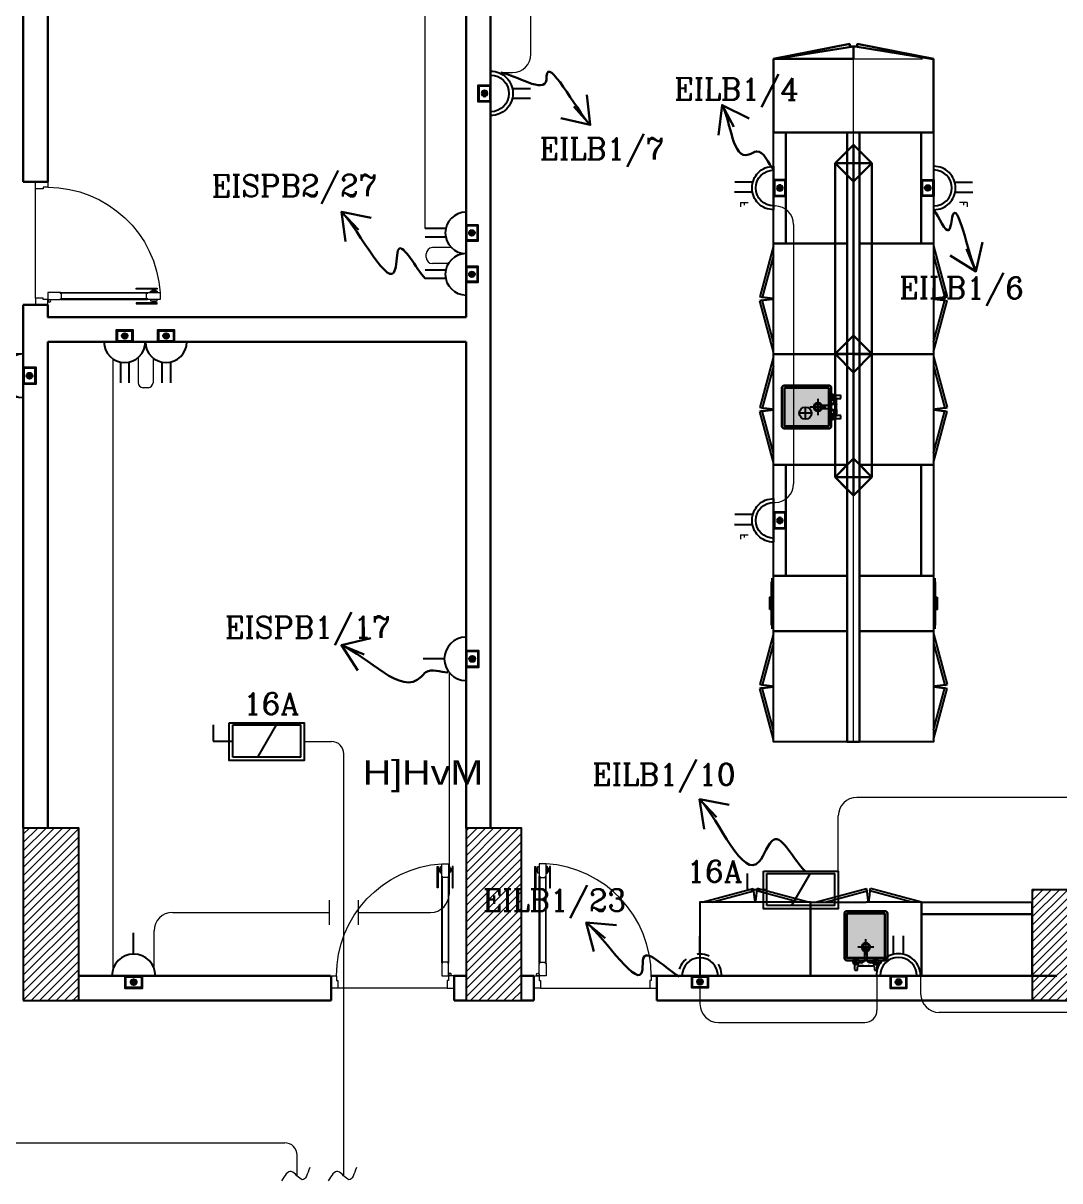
# Model space of a CAD drawing. Extents: x 1315 to 1416, y 473 to 837.
# Drawn here: x 1351.44 to 1359.86, y 526.55 to 535.95 of the extents above; entities that cross this region are included whole.
import ezdxf

# ---------------------------------------------------------------- set-up
doc = ezdxf.new("R2010")
doc.units = 0
doc.header["$MEASUREMENT"] = 0
for name, pattern in [('ACAD_ISO02W100', [15, 12, -3]), ('DASHED', [19.05, 12.7, -6.35]), ('DASHED2', [0.375, 0.25, -0.125])]:
    doc.linetypes.add(name, pattern=pattern)
doc.layers.get('0').update_dxf_attribs({"color": 252, "linetype": 'CONTINUOUS', "lineweight": 30})
for name, color, linetype in [('-FUR', 252, 'CONTINUOUS'), ('E-SOCKETS', 6, 'CONTINUOUS'), ('LAYER8', 252, 'CONTINUOUS'), ('SAN', 252, 'CONTINUOUS'), ('WIRING', 4, 'CONTINUOUS')]:
    doc.layers.add(name, color=color, linetype=linetype)
for name, color, linetype, lineweight in [('Column', 252, 'CONTINUOUS', 25), ('DOOR', 252, 'CONTINUOUS', 9), ('elev', 252, 'CONTINUOUS', 9), ('hatch', 252, 'CONTINUOUS', 9), ('R-SWTS-DET1', 252, 'CONTINUOUS', 5), ('Socket', 3, 'CONTINUOUS', 15), ('text', 252, 'CONTINUOUS', 15), ('Wall', 252, 'CONTINUOUS', 30), ('WIRRING', 3, 'CONTINUOUS', 5)]:
    doc.layers.add(name, color=color, linetype=linetype, lineweight=lineweight)
doc.styles.add('ARIAL', font='arial.ttf')
doc.styles.add('E80', font='romanc.shx')
doc.styles.add('SOSA2', font='SOSA.shx', dxfattribs={"width": 0.8})
doc.dimstyles.new('DIM-100-IN', dxfattribs={"dimtxt": 0.22, "dimasz": 0.1, "dimexe": 0.15, "dimexo": 0.15, "dimgap": 0, "dimtad": 0, "dimrnd": 0.05, "dimzin": 1, "dimdsep": 46, "dimtxsty": 'ARIAL', "dimblk": 'DOT', "dimcen": 0.2, "dimclrd": 256, "dimclre": 256, "dimclrt": 23, "dimadec": 0, "dimazin": 0, "dimtfac": 1, "dimtmove": 2, "dimatfit": 2, "dimldrblk": 'OPEN90', "dimfxl": 0.15, "dimfxlon": 1, "dimtolj": 1, "dimtzin": 0, "dimlwe": -1, "dimarcsym": 0})
pattern_1 = [(45, (1560.84348, 200.49049), (-0.0336759605, 0.0336759605), [])]

# ---------------------------------------------------------------- blocks, each defined once
blk = doc.blocks.new('d8')
at = {"layer": 'DOOR'}
for p, q in [((32.1195, -112.7481), (32.1195, -112.0482)), ((32.1245, -112.0482), (32.1245, -112.7481)), ((32.1711, -112.0482), (32.1711, -112.7481)), ((32.1761, -112.7481), (32.1761, -112.0482)), ((32.1311, -112.9536), (33.02, -112.9536))]:
    blk.add_line(p, q, dxfattribs=at)
for points in [[(32.0916, -112.1372), (32.0836, -112.1372), (32.0836, -111.9649), (32.0916, -111.9649)], [(32.1033, -111.9827), (32.0969, -111.9827), (32.0969, -112.0029), (32.1033, -112.0029)], [(32.1245, -112.0426), (32.1245, -112.0537), (32.1711, -112.0537), (32.1711, -112.0426), (32.1756, -112.0426), (32.1756, -111.9426), (32.1756, -111.9426), (32.12, -111.9426), (32.12, -112.0426)], [(32.1922, -111.9827), (32.1987, -111.9827), (32.1987, -112.0029), (32.1922, -112.0029)], [(32.2039, -112.1372), (32.212, -112.1372), (32.212, -111.9649), (32.2039, -111.9649)], [(32.1245, -112.7536), (32.1245, -112.7425), (32.1711, -112.7425), (32.1711, -112.7536), (32.1756, -112.7536), (32.1756, -112.8536), (32.1756, -112.8536), (32.12, -112.8536), (32.12, -112.7536)], [(32.0756, -112.9536), (32.0756, -112.8536), (32.12, -112.8536), (32.12, -112.8915), (32.1311, -112.8915), (32.1311, -112.9536)], [(33.0756, -112.9536), (33.0756, -112.8536), (33.031, -112.8536), (33.031, -112.8915), (33.0199, -112.8915), (33.02, -112.9536)]]:
    blk.add_lwpolyline(points, close=True, dxfattribs=at)
for points in [[(32.0916, -111.983, -1), (32.0969, -111.983), (32.0969, -111.983), (32.0969, -112.0026), (32.0969, -112.0026, -1), (32.0916, -112.0026), (32.0916, -112.0026)], [(32.2039, -111.983, 1), (32.1987, -111.983), (32.1987, -111.983), (32.1987, -112.0026), (32.1987, -112.0026, 1), (32.2039, -112.0026), (32.2039, -112.0026)], [(32.1245, -112.0532), (32.1245, -112.0532, -1), (32.1245, -112.0432)], [(32.1711, -112.0532), (32.1711, -112.0532, 1), (32.1711, -112.0432)], [(32.1245, -112.7431), (32.1245, -112.7431, 1), (32.1245, -112.7531)], [(32.1711, -112.7431), (32.1711, -112.7431, -1), (32.1711, -112.7531)]]:
    blk.add_lwpolyline(points, format="xyb", close=True, dxfattribs=at)
for points in [[(32.1089, -112.01), (32.1033, -112.01), (32.1033, -111.9755), (32.1089, -111.9755)], [(32.12, -112.0204), (32.1089, -112.0204), (32.1089, -111.9649), (32.12, -111.9649)], [(32.1756, -112.0204), (32.1867, -112.0204), (32.1867, -111.9649), (32.1756, -111.9649)], [(32.1867, -112.01), (32.1922, -112.01), (32.1922, -111.9755), (32.1867, -111.9755)]]:
    blk.add_lwpolyline(points, dxfattribs=at)
blk.add_circle((32.1089, -112.8425), 0.0111, dxfattribs=at)
blk.add_arc((32.1182, -112.8536), 0.9128, 360, 86.39768, dxfattribs=at)
blk = doc.blocks.new('d3')
at = {"layer": 'DOOR'}
for p, q in [((45.6622, -61.5054), (45.6622, -60.8055)), ((45.6672, -60.8055), (45.6672, -61.5054)), ((45.7138, -60.8055), (45.7138, -61.5054)), ((45.7188, -61.5054), (45.7188, -60.8055)), ((45.6738, -61.711), (46.5627, -61.711))]:
    blk.add_line(p, q, dxfattribs=at)
for points in [[(45.6343, -60.8945), (45.6263, -60.8945), (45.6263, -60.7222), (45.6343, -60.7222)], [(45.6461, -60.74), (45.6396, -60.74), (45.6396, -60.7602), (45.6461, -60.7602)], [(45.6672, -60.8), (45.6672, -60.8111), (45.7138, -60.8111), (45.7138, -60.8), (45.7183, -60.8), (45.7183, -60.7), (45.7183, -60.7), (45.6627, -60.7), (45.6627, -60.8)], [(45.7349, -60.74), (45.7414, -60.74), (45.7414, -60.7602), (45.7349, -60.7602)], [(45.7466, -60.8945), (45.7547, -60.8945), (45.7547, -60.7222), (45.7466, -60.7222)], [(45.6672, -61.511), (45.6672, -61.4999), (45.7138, -61.4999), (45.7138, -61.511), (45.7183, -61.511), (45.7183, -61.611), (45.7183, -61.611), (45.6627, -61.611), (45.6627, -61.511)], [(45.6183, -61.711), (45.6183, -61.611), (45.6627, -61.611), (45.6627, -61.6489), (45.6738, -61.6489), (45.6738, -61.711)], [(46.6183, -61.711), (46.6183, -61.611), (46.5737, -61.611), (46.5737, -61.6489), (46.5626, -61.6489), (46.5627, -61.711)]]:
    blk.add_lwpolyline(points, close=True, dxfattribs=at)
for points in [[(45.6343, -60.7403, -1), (45.6396, -60.7403), (45.6396, -60.7403), (45.6396, -60.7599), (45.6396, -60.7599, -1), (45.6343, -60.7599), (45.6343, -60.7599)], [(45.7466, -60.7403, 1), (45.7414, -60.7403), (45.7414, -60.7403), (45.7414, -60.7599), (45.7414, -60.7599, 1), (45.7466, -60.7599), (45.7466, -60.7599)], [(45.6672, -60.8105), (45.6672, -60.8105, -1), (45.6672, -60.8006)], [(45.7138, -60.8105), (45.7138, -60.8105, 1), (45.7138, -60.8006)], [(45.6672, -61.5005), (45.6672, -61.5005, 1), (45.6672, -61.5104)], [(45.7138, -61.5005), (45.7138, -61.5005, -1), (45.7138, -61.5104)]]:
    blk.add_lwpolyline(points, format="xyb", close=True, dxfattribs=at)
for points in [[(45.6516, -60.7674), (45.6461, -60.7674), (45.6461, -60.7329), (45.6516, -60.7329)], [(45.6627, -60.7778), (45.6516, -60.7778), (45.6516, -60.7222), (45.6627, -60.7222)], [(45.7183, -60.7778), (45.7294, -60.7778), (45.7294, -60.7222), (45.7183, -60.7222)], [(45.7294, -60.7674), (45.7349, -60.7674), (45.7349, -60.7329), (45.7294, -60.7329)]]:
    blk.add_lwpolyline(points, dxfattribs=at)
blk.add_circle((45.6516, -61.5999), 0.0111, dxfattribs=at)
blk.add_arc((45.6609, -61.611), 0.9128, 360, 86.39768, dxfattribs=at)
blk = doc.blocks.new('YY5Y5')
at = {"layer": 'SAN', "color": 1}
for p, q in [((434.16, 537.56), (433.7, 538.02)), ((433.83, 542.04), (433.83, 538.56)), ((435.73, 542.41), (434.2, 542.41)), ((435.58, 537.56), (436.04, 538.02)), ((435.73, 540.55), (435.73, 542.41)), ((436.72, 537.65), (438.25, 537.65)), ((446.18, 539.55), (436.73, 539.55)), ((443.04, 539.55), (446.16, 539.55)), ((444.65, 537.65), (446.18, 537.65)), ((447.32, 537.56), (446.86, 538.02)), ((447.16, 542.41), (447.16, 540.55)), ((448.69, 542.41), (447.16, 542.41)), ((448.74, 537.56), (449.2, 538.02)), ((449.07, 538.56), (449.07, 542.04)), ((434.16, 536.15), (433.7, 535.69)), ((435.58, 536.15), (436.04, 535.69)), ((440.5, 535.4), (440.5, 528.74)), ((442.4, 528.74), (442.4, 535.4)), ((447.32, 536.15), (446.86, 535.69)), ((448.74, 536.15), (449.2, 535.69)), ((440.87, 528.36), (442.03, 528.36))]:
    blk.add_line(p, q, dxfattribs=at)
at = {"layer": 'SAN', "color": 1, "linetype": 'Continuous'}
blk.add_line((439.23, 539.55), (439.86, 539.55), dxfattribs=at)
at = {"layer": 'SAN', "color": 2, "linetype": 'DASHED'}
for points in [[(441.45, 532.42), (441.45, 521.63)], [(436.06, 527.03), (446.84, 527.03)]]:
    blk.add_lwpolyline(points, dxfattribs=at)
at = {"layer": 'SAN', "color": 1}
for centre, radius in [((434.87, 536.85), 2), ((434.87, 536.85), 1), ((434.87, 536.85), 0.8), ((448.03, 536.85), 2), ((448.03, 536.85), 1), ((448.03, 536.85), 0.8)]:
    blk.add_circle(centre, radius, dxfattribs=at)
for centre, radius, start, end in [((434.2, 542.04), 0.375, 90, 180), ((436.73, 540.55), 1, 180, 270), ((438.25, 535.4), 2.25, 0, 90), ((444.65, 535.4), 2.25, 90, 180), ((446.16, 540.55), 1, 270, 0), ((448.69, 542.04), 0.375, 0, 90), ((441.45, 527.03), 2.86, 109.43194, 70.56806), ((441.45, 527.03), 2.08, 117.27647, 62.72353), ((440.87, 528.74), 0.375, 180, 270), ((442.03, 528.74), 0.375, 270, 360)]:
    blk.add_arc(centre, radius, start, end, dxfattribs=at)
blk = doc.blocks.new('fd')
at = {"layer": '-FUR'}
h = blk.add_hatch(color=254, dxfattribs=at)
h.paths.add_polyline_path([(1322.6636, 576.6994), (1322.3536, 576.6994), (1322.3536, 577.0594), (1322.6636, 577.0594)], flags=16)
edge = h.paths.add_edge_path()
edge.add_line((1322.6636, 576.6794), (1322.3536, 576.6794))
edge.add_arc((1322.3536, 576.6994), 0.02, 180, 270, ccw=False)
edge.add_line((1322.3336, 576.6994), (1322.3336, 577.0594))
edge.add_arc((1322.3536, 577.0594), 0.02, 90, 180, ccw=False)
edge.add_line((1322.3536, 577.0794), (1322.6636, 577.0794))
edge.add_arc((1322.6636, 577.0594), 0.02, 0, 90, ccw=False)
edge.add_line((1322.6836, 577.0594), (1322.6836, 576.6994))
edge.add_arc((1322.6636, 576.6994), 0.02, -90, 0, ccw=False)
blk.add_hatch(color=253, dxfattribs=at).paths.add_polyline_path([(1322.6636, 577.0594), (1322.6636, 576.6994), (1322.3536, 576.6994), (1322.3536, 577.0594)])
h = blk.add_hatch(color=251, dxfattribs=at)
h.paths.add_polyline_path([(1322.6337, 577.0294), (1322.6636, 577.0594), (1322.6636, 576.6994), (1322.6336, 576.7294)])
h.paths.add_polyline_path([(1322.6336, 576.7294), (1322.6636, 576.6994), (1322.3536, 576.6994), (1322.3836, 576.7294)])
h = blk.add_hatch(color=252, dxfattribs=at)
h.paths.add_polyline_path([(1322.3836, 577.0294), (1322.3536, 577.0594), (1322.6636, 577.0594), (1322.6337, 577.0294)])
h.paths.add_polyline_path([(1322.3836, 576.7294), (1322.3536, 576.6994), (1322.3536, 577.0594), (1322.3836, 577.0294)])
for p, q in [((1322.4784, 577.2056), (1322.0597, 577.2056)), ((1322.4784, 577.2056), (1322.9597, 577.2056)), ((1322.0597, 576.6056), (1322.5097, 576.6056)), ((1322.9597, 576.6056), (1322.5097, 576.6056))]:
    blk.add_line(p, q, dxfattribs=at)
at = {"layer": '-FUR', "linetype": 'ACAD_ISO02W100'}
for p, q in [((1322.0597, 577.2056), (1322.5097, 577.2056)), ((1322.9597, 577.2056), (1322.5097, 577.2056)), ((1322.0997, 576.6056), (1322.5133, 576.4948)), ((1322.177, 576.6056), (1322.5185, 576.5141)), ((1322.8824, 576.6056), (1322.541, 576.5141)), ((1322.9597, 576.6056), (1322.5462, 576.4948)), ((1322.5185, 576.5141), (1322.5133, 576.4948)), ((1322.541, 576.5141), (1322.5462, 576.4948))]:
    blk.add_line(p, q, dxfattribs=at)
for centre, start, end in [((1324.045, 576.3727), 171.26112, 174.70691), ((1321.0144, 576.3727), 5.29309, 8.73888)]:
    blk.add_arc(centre, 1.5331, start, end, dxfattribs=at)
for p, q in [((1322.0597, 577.2056), (1322.0597, 576.6056)), ((1322.9597, 577.2056), (1322.9597, 576.6056))]:
    blk.add_line(p, q)
blk.add_lwpolyline([(1322.6636, 576.6794), (1322.3536, 576.6794, -0.414214), (1322.3336, 576.6994), (1322.3336, 577.0594, -0.414214), (1322.3536, 577.0794), (1322.6636, 577.0794, -0.414214), (1322.6836, 577.0594), (1322.6836, 576.6994, -0.414214)], format="xyb", close=True)
blk.add_lwpolyline([(1322.6636, 576.6794), (1322.3536, 576.6794, -0.414214), (1322.3336, 576.6994), (1322.3336, 577.0594, -0.414214), (1322.3536, 577.0794), (1322.6636, 577.0794, -0.414214), (1322.6836, 577.0594), (1322.6836, 576.6994, -0.414214)], format="xyb", close=True)
blk.add_lwpolyline([(1322.6636, 576.6994), (1322.3536, 576.6994), (1322.3536, 577.0594), (1322.6636, 577.0594)], close=True)
at = {"extrusion": (0, 0, -1), "xscale": 0.0121000000000322, "yscale": 0.0121000000000322, "zscale": -0.0121}
blk.add_blockref('YY5Y5', (-1327.8502, 570.5947), dxfattribs=at)
blk = doc.blocks.new('juy')
blk.add_line((1322.9597, 577.2056), (1322.9597, 576.6056))
blk.add_blockref('fd', (0, 0))
blk = doc.blocks.new('5')
at = {"layer": '-FUR', "linetype": 'ACAD_ISO02W100'}
for p, q in [((41999.7885, -66320.4478), (42000.6885, -66320.4478)), ((41999.8085, -66321.0478), (42000.2221, -66321.1587)), ((41999.8858, -66321.0478), (42000.2273, -66321.1393)), ((42000.5913, -66321.0478), (42000.2498, -66321.1393)), ((42000.6685, -66321.0478), (42000.255, -66321.1587)), ((42000.2273, -66321.1393), (42000.2221, -66321.1587)), ((42000.2498, -66321.1393), (42000.255, -66321.1587))]:
    blk.add_line(p, q, dxfattribs=at)
at = {"layer": '-FUR'}
blk.add_lwpolyline([(41999.7885, -66320.4478), (42000.6885, -66320.4478), (42000.6885, -66321.0478), (41999.7885, -66321.0478)], close=True, dxfattribs=at)
at = {"layer": '-FUR', "linetype": 'ACAD_ISO02W100'}
for centre, start, end in [((42001.7538, -66321.2808), 171.26112, 174.70691), ((41998.7233, -66321.2808), 5.29309, 8.73888)]:
    blk.add_arc(centre, 1.5331, start, end, dxfattribs=at)
blk = doc.blocks.new('ba7es')
at = {"layer": '-FUR', "linetype": 'ACAD_ISO02W100'}
blk.add_line((1323.8895, 576.6578), (1322.9895, 576.6578), dxfattribs=at)
for p, q in [((1323.8895, 577.2578), (1322.9895, 577.2578)), ((1322.9895, 577.2578), (1322.9895, 576.6578)), ((1323.8895, 576.6578), (1323.8895, 577.2578)), ((1322.9895, 576.6578), (1322.9895, 576.7578)), ((1322.9895, 576.7578), (1323.8895, 576.7578))]:
    blk.add_line(p, q)
blk = doc.blocks.new('3')
at = {"layer": '-FUR', "linetype": 'ACAD_ISO02W100'}
blk.add_line((41990.0194, -66320.4802), (41990.4694, -66320.4802), dxfattribs=at)
at = {"layer": '-FUR'}
for p, q in [((41990.0394, -66321.0902), (41990.4494, -66321.0902)), ((41990.0694, -66321.0952), (41990.4194, -66321.0952))]:
    blk.add_line(p, q, dxfattribs=at)
blk.add_lwpolyline([(41990.0194, -66321.0802), (41990.4694, -66321.0802), (41990.4694, -66320.4802), (41990.0194, -66320.4802)], close=True, dxfattribs=at)
at = {"layer": '-FUR', "color": 1}
blk.add_lwpolyline([(41990.1944, -66321.1102), (41990.2944, -66321.1102), (41990.2944, -66321.1002), (41990.1944, -66321.1002)], close=True, dxfattribs=at)
blk = doc.blocks.new('vfd')
at = {"layer": '-FUR'}
h = blk.add_hatch(color=254, dxfattribs=at)
h.paths.add_polyline_path([(1316.635, 565.8296), (1316.635, 566.1396), (1316.275, 566.1396), (1316.275, 565.8296)], flags=16)
edge = h.paths.add_edge_path()
edge.add_line((1316.655, 565.8296), (1316.655, 566.1396))
edge.add_ellipse((1316.635, 566.1396), major_axis=(-0.0141, -0.0141), ratio=1, start_angle=135, end_angle=225)
edge.add_line((1316.635, 566.1596), (1316.275, 566.1596))
edge.add_ellipse((1316.275, 566.1396), major_axis=(-0.0141, -0.0141), ratio=1, start_angle=225, end_angle=315)
edge.add_line((1316.255, 566.1396), (1316.255, 565.8296))
edge.add_ellipse((1316.275, 565.8296), major_axis=(0.0141, -0.0141), ratio=1, start_angle=225, end_angle=315)
edge.add_line((1316.275, 565.8096), (1316.635, 565.8096))
edge.add_ellipse((1316.635, 565.8296), major_axis=(0.0141, -0.0141), ratio=1, start_angle=-45, end_angle=45)
blk.add_hatch(color=253, dxfattribs=at).paths.add_polyline_path([(1316.275, 565.8296), (1316.635, 565.8296), (1316.635, 566.1396), (1316.275, 566.1396)])
h = blk.add_hatch(color=251, dxfattribs=at)
h.paths.add_polyline_path([(1316.305, 565.8596), (1316.275, 565.8296), (1316.635, 565.8296), (1316.605, 565.8596)])
h.paths.add_polyline_path([(1316.605, 565.8596), (1316.635, 565.8296), (1316.635, 566.1396), (1316.605, 566.1096)])
h = blk.add_hatch(color=252, dxfattribs=at)
h.paths.add_polyline_path([(1316.305, 566.1096), (1316.275, 566.1396), (1316.275, 565.8296), (1316.305, 565.8596)])
h.paths.add_polyline_path([(1316.605, 566.1096), (1316.635, 566.1396), (1316.275, 566.1396), (1316.305, 566.1096)])
blk.add_lwpolyline([(1316.655, 565.8296), (1316.655, 566.1396, 0.414214), (1316.635, 566.1596), (1316.275, 566.1596, 0.414214), (1316.255, 566.1396), (1316.255, 565.8296, 0.414214), (1316.275, 565.8096), (1316.635, 565.8096, 0.414214)], format="xyb", close=True)
blk.add_lwpolyline([(1316.655, 565.8296), (1316.655, 566.1396, 0.414214), (1316.635, 566.1596), (1316.275, 566.1596, 0.414214), (1316.255, 566.1396), (1316.255, 565.8296, 0.414214), (1316.275, 565.8096), (1316.635, 565.8096, 0.414214)], format="xyb", close=True)
blk.add_lwpolyline([(1316.635, 565.8296), (1316.635, 566.1396), (1316.275, 566.1396), (1316.275, 565.8296)], close=True)
at = {"layer": 'LAYER8'}
for p, q in [((1316.415, 566.0346), (1316.515, 566.0346)), ((1316.465, 566.0846), (1316.465, 565.9846))]:
    blk.add_line(p, q, dxfattribs=at)
blk.add_circle((1316.465, 566.0346), 0.05, dxfattribs=at)
at = {"xscale": 0.0121, "yscale": 0.0121, "zscale": 0.0121, "rotation": 89.99999999999997}
blk.add_blockref('YY5Y5', (1322.7397, 560.6431), dxfattribs=at)
blk = doc.blocks.new('LAB 2')
at = {"color": 251}
for p, q in [((994.5461, 451.9968), (994.6461, 451.9968)), ((994.5461, 451.9968), (994.5461, 447.3948)), ((994.6461, 447.3952), (994.6461, 451.9968)), ((994.5963, 449.995), (994.4463, 449.845)), ((994.5963, 449.995), (994.4463, 449.845)), ((994.7463, 449.845), (994.5963, 449.995)), ((994.5963, 449.845), (994.5963, 449.995)), ((994.7463, 449.845), (994.5963, 449.995)), ((994.4463, 449.845), (994.5461, 449.9448)), ((994.6461, 449.9452), (994.7463, 449.845)), ((994.4463, 449.845), (994.7463, 449.845)), ((994.5963, 449.695), (994.4463, 449.845)), ((994.4463, 449.845), (994.7463, 449.845)), ((994.5963, 449.845), (994.4463, 449.845)), ((994.4463, 449.845), (994.5963, 449.845)), ((994.4463, 449.845), (994.7463, 449.845)), ((994.5963, 449.695), (994.4463, 449.845)), ((994.4463, 448.845), (994.4463, 449.845)), ((994.4463, 449.845), (994.7463, 449.845)), ((994.5461, 449.7452), (994.4463, 449.845)), ((994.7463, 449.845), (994.5963, 449.695)), ((994.5963, 448.995), (994.5963, 449.845)), ((994.5963, 449.845), (994.7463, 449.845)), ((994.5963, 449.845), (994.5963, 449.695)), ((994.7463, 449.845), (994.5963, 449.695)), ((994.6481, 449.7468), (994.7463, 449.845)), ((994.7463, 449.845), (994.7445, 448.8468)), ((994.5963, 448.995), (994.4463, 448.845)), ((994.5963, 448.845), (994.5963, 448.995)), ((994.7463, 448.845), (994.5963, 448.995)), ((994.7463, 448.845), (994.4463, 448.845)), ((994.5963, 448.695), (994.4463, 448.845)), ((994.4463, 448.845), (994.7463, 448.845)), ((994.4463, 447.295), (994.4463, 448.845)), ((994.6461, 448.8468), (994.5961, 448.8468)), ((994.5963, 448.845), (994.5963, 448.695)), ((994.5963, 448.695), (994.7463, 448.845)), ((994.5963, 448.845), (994.5963, 447.145)), ((994.7463, 448.845), (994.7463, 447.295)), ((994.5963, 447.445), (994.5963, 448.295)), ((994.5963, 447.445), (994.4463, 447.295)), ((994.5963, 447.295), (994.5963, 447.445)), ((994.7463, 447.295), (994.5963, 447.445)), ((994.7463, 447.295), (994.4463, 447.295)), ((994.5963, 447.145), (994.4463, 447.295)), ((994.4463, 447.295), (994.7463, 447.295)), ((994.5963, 447.295), (994.5963, 447.145)), ((994.5963, 447.145), (994.7463, 447.295)), ((993.9461, 447.0468), (993.9461, 446.4468)), ((993.9461, 447.0468), (995.2461, 447.0468)), ((995.2461, 446.4468), (995.2461, 447.0468)), ((993.9461, 446.4468), (994.5961, 446.4468)), ((993.9461, 446.4468), (994.5661, 446.3268)), ((993.9461, 446.4468), (993.9661, 446.4468)), ((993.9661, 446.4468), (994.5961, 446.3468)), ((994.5961, 446.4468), (994.5961, 446.3468)), ((995.2261, 446.4468), (994.6111, 446.3468)), ((995.2461, 446.4468), (994.6261, 446.3268)), ((995.2461, 446.4468), (995.2261, 446.4468)), ((994.5961, 446.3468), (994.5661, 446.3468)), ((994.5661, 446.3468), (994.5661, 446.3268)), ((994.5961, 446.3468), (994.6261, 446.3468)), ((994.6261, 446.3468), (994.6261, 446.3268))]:
    blk.add_line(p, q, dxfattribs=at)
at = {"layer": 'elev', "color": 251, "linetype": 'Continuous'}
for p, q in [((994.0361, 451.9968), (995.1561, 451.9968)), ((994.5961, 451.9968), (994.5961, 446.3787)), ((994.0361, 446.4468), (995.1561, 446.4468))]:
    blk.add_line(p, q, dxfattribs=at)
at = {"color": 251}
blk.add_blockref('juy', (-327.8115, -123.3088), dxfattribs=at)
at = {"color": 251, "xscale": -1}
for name, p in [('ba7es', (2319.0377, -123.361)), ('vfd', (2310.6705, -116.7088))]:
    blk.add_blockref(name, p, dxfattribs=at)
for p, rotation in [((417.2883, -873.2427), 270), ((1571.9039, 1773.6363), 90), ((417.2883, -875.9427), 270), ((1571.9039, 1770.9363), 90)]:
    blk.add_blockref('ba7es', p, dxfattribs=dict(at, rotation=rotation))
at = {"layer": 'Wall', "color": 251, "lineweight": 20}
blk.add_blockref('5', (-41006.4403, 66774.3446), dxfattribs=at)
at = {"layer": 'Wall', "color": 251, "lineweight": 20, "xscale": -1}
for p, rotation in [((67314.9939, -41548.6917), 270), ((-65325.8018, 42451.7853), 90), ((67314.9939, -41550.9417), 270), ((-65325.8018, 42449.5353), 90), ((67314.9939, -41551.8417), 270), ((-65325.8018, 42448.6353), 90)]:
    blk.add_blockref('5', p, dxfattribs=dict(at, rotation=rotation))
at = {"layer": 'Wall', "color": 251, "lineweight": 20}
for p, rotation in [((67315.0263, 42441.1162), 270), ((-65325.8341, -41539.3726), 90)]:
    blk.add_blockref('3', p, dxfattribs=dict(at, rotation=rotation))
blk = doc.blocks.new('220v outlet')
at = {"layer": 'E-SOCKETS'}
blk.add_hatch(color=2, dxfattribs=at).paths.add_polyline_path([(100.561, -42.975, 1), (100.464, -42.975, 1)])
at = {"layer": 'E-SOCKETS', "color": 2}
for p, q in [((100.512, -42.52), (100.512, -42.175)), ((100.866, -42.874), (100.159, -42.874)), ((100.866, -42.874), (100.159, -42.874))]:
    blk.add_line(p, q, dxfattribs=at)
for points in [[(100.374, -42.874), (100.651, -42.874), (100.651, -43.077), (100.374, -43.077)], [(100.387, -42.887), (100.638, -42.887), (100.638, -43.063), (100.387, -43.063)]]:
    blk.add_lwpolyline(points, close=True, dxfattribs=at)
blk.add_circle((100.512, -42.975), 0.0484, dxfattribs=at)
blk.add_arc((100.512, -42.874), 0.353, 0, 180, dxfattribs=at)
blk = doc.blocks.new('DOPLEX SOCKET WP')
at = {"layer": 'E-SOCKETS'}
blk.add_hatch(color=2, dxfattribs=at).paths.add_polyline_path([(48.2533, -124.2906, -1), (48.301, -124.2906, -1)])
at = {"layer": 'E-SOCKETS', "color": 2}
for p, q in [((48.2373, -124.0647), (48.2373, -123.9156)), ((48.3173, -124.0647), (48.3173, -123.9156)), ((48.0968, -124.2406), (48.4575, -124.2406)), ((48.1027, -124.2406), (48.4515, -124.2406))]:
    blk.add_line(p, q, dxfattribs=at)
for points in [[(48.3454, -124.2406), (48.2089, -124.2406), (48.2089, -124.3406), (48.3454, -124.3406)], [(48.3388, -124.2471), (48.2154, -124.2471), (48.2154, -124.3341), (48.3388, -124.3341)]]:
    blk.add_lwpolyline(points, close=True, dxfattribs=at)
blk.add_circle((48.2771, -124.2906), 0.0239, dxfattribs=at)
at = {"layer": 'E-SOCKETS', "color": 7, "linetype": 'DASHED'}
blk.add_arc((48.2771, -124.2406), 0.1804, 0, 180, dxfattribs=at)
at = {"layer": 'E-SOCKETS', "color": 2}
blk.add_arc((48.2771, -124.2406), 0.1491, 0, 180, dxfattribs=at)
blk = doc.blocks.new('_Dot')
at = {"color": 0, "linetype": 'ByBlock', "lineweight": -2}
blk.add_line((-0.5, 0), (-1, 0), dxfattribs=at)
at = {"color": 0, "linetype": 'ByBlock', "const_width": 0.5}
blk.add_lwpolyline([(-0.25, 0, 1), (0.25, 0, 1)], format="xyb", close=True, dxfattribs=at)
blk = doc.blocks.new('220v wp')
at = {"layer": 'E-SOCKETS'}
blk.add_hatch(color=2, dxfattribs=at).paths.add_polyline_path([(384917, 119867, 1), (384851, 119867, 1)])
at = {"layer": 'E-SOCKETS', "color": 2}
for p, q in [((384884, 120186), (384884, 120393)), ((385134, 119936), (384634, 119936)), ((385126, 119936), (384642, 119936))]:
    blk.add_line(p, q, dxfattribs=at)
for points in [[(384789, 119936), (384978, 119936), (384978, 119798), (384789, 119798)], [(384798, 119927), (384969, 119927), (384969, 119807), (384798, 119807)]]:
    blk.add_lwpolyline(points, close=True, dxfattribs=at)
blk.add_circle((384884, 119867), 33.1, dxfattribs=at)
at = {"layer": 'E-SOCKETS', "color": 7, "linetype": 'DASHED'}
blk.add_arc((384884, 119936), 250, 0, 180, dxfattribs=at)
at = {"layer": 'E-SOCKETS', "color": 2}
blk.add_arc((384884, 119936), 207, 0, 180, dxfattribs=at)
blk = doc.blocks.new('LOAD BREAK SWITCH IP')
at = {"layer": 'E-SOCKETS', "color": 6}
for p, q in [((1958.3192, -128.1367), (1958.3192, -128.2674)), ((1958.4787, -128.1367), (1959.0313, -128.1367)), ((1958.4787, -128.3981), (1958.4787, -128.1367)), ((1959.0313, -128.3981), (1959.0313, -128.1367)), ((1958.3192, -128.2674), (1958.4787, -128.2674)), ((1959.0313, -128.3981), (1958.4787, -128.3981))]:
    blk.add_line(p, q, dxfattribs=at)
at = {"layer": 'E-SOCKETS', "color": 3}
blk.add_line((1958.8305, -128.1367), (1958.6795, -128.3981), dxfattribs=at)
at = {"layer": 'E-SOCKETS', "color": 7}
blk.add_lwpolyline([(1958.4509, -128.118), (1959.0586, -128.118), (1959.0586, -128.4243), (1958.4509, -128.4243)], close=True, dxfattribs=at)
blk = doc.blocks.new('A$C14C34A6D')
at = {"layer": 'E-SOCKETS'}
blk.add_hatch(color=2, dxfattribs=at).paths.add_polyline_path([(0.047, -0.097, 1), (-0.047, -0.097, 1)])
at = {"layer": 'E-SOCKETS', "color": 2}
for p, q in [((-0.07, 0.333), (-0.07, 0.672)), ((0.07, 0.333), (0.07, 0.672)), ((0.34, 0), (-0.34, 0)), ((0.34, 0), (-0.34, 0))]:
    blk.add_line(p, q, dxfattribs=at)
for points in [[(-0.133, 0), (0.133, 0), (0.133, -0.195), (-0.133, -0.195)], [(-0.12, -0.013), (0.12, -0.013), (0.12, -0.182), (-0.12, -0.182)]]:
    blk.add_lwpolyline(points, close=True, dxfattribs=at)
blk.add_circle((0, -0.097), 0.0465, dxfattribs=at)
blk.add_arc((0, 0), 0.34, 0, 180, dxfattribs=at)
blk = doc.blocks.new('DOUBLEX SOCKET FLOOR MOUNTED')
at = {"layer": 'E-SOCKETS'}
blk.add_hatch(color=2, dxfattribs=at).paths.add_polyline_path([(-93.2312, -55.9052, 1), (-93.278, -55.9052, 1)])
at = {"layer": 'E-SOCKETS', "color": 2}
for p, q in [((-93.3011, -55.6865), (-93.3011, -55.5404)), ((-93.2194, -55.6838), (-93.2194, -55.5377)), ((-93.0778, -55.8562), (-93.4313, -55.8562))]:
    blk.add_line(p, q, dxfattribs=at)
for points in [[(-93.3214, -55.8562), (-93.1877, -55.8562), (-93.1877, -55.9542), (-93.3214, -55.9542)], [(-93.315, -55.8626), (-93.1941, -55.8626), (-93.1941, -55.9478), (-93.315, -55.9478)]]:
    blk.add_lwpolyline(points, close=True, dxfattribs=at)
blk.add_circle((-93.2546, -55.9052), 0.0234, dxfattribs=at)
at = {"layer": 'E-SOCKETS', "color": 7, "linetype": 'DASHED'}
blk.add_arc((-93.2546, -55.8562), 0.1767, 0, 180, dxfattribs=at)
at = {"layer": 'E-SOCKETS', "color": 2}
blk.add_arc((-93.2546, -55.8562), 0.1461, 0, 180, dxfattribs=at)
at = {"layer": 'WIRING', "color": 1, "extrusion": (5.9614e-05, -0.021173, 0.999776), "style": 'E80'}
blk.add_text('F', height=0.063, dxfattribs=at).set_placement((-93.3047, -55.3736, 1.1727))

msp = doc.modelspace()

# ---------------------------------------------------------------- hatches: boundary and pattern name
at = {"layer": 'hatch'}
h = msp.add_hatch(dxfattribs=at)
h.set_pattern_fill('ANSI31', color=256, scale=0.015, style=0)
h.set_pattern_definition(pattern_1)
h.paths.add_polyline_path([(1351.4393, 528.0126), (1351.8893, 528.0126), (1351.8893, 529.4126), (1351.4393, 529.4126)])
h = msp.add_hatch(dxfattribs=at)
h.set_pattern_fill('ANSI31', color=256, scale=0.015, style=0)
h.set_pattern_definition(pattern_1)
h.paths.add_polyline_path([(1355.0363, 528.0126), (1355.4863, 528.0126), (1355.4863, 529.4126), (1355.0363, 529.4126)])
h = msp.add_hatch(dxfattribs=at)
h.set_pattern_fill('ANSI31', color=256, scale=0.015, style=0)
h.set_pattern_definition([(45, (1587.06848, 205.79049), (-0.0336759605, 0.0336759605), [])])
h.paths.add_polyline_path([(1359.6363, 528.0126), (1360.5363, 528.0126), (1360.5363, 528.9126), (1359.6363, 528.9126)])

# ---------------------------------------------------------------- linework, layer by layer
at = {"layer": 'Column'}
for points in [[(1351.4393, 528.0126), (1351.8893, 528.0126), (1351.8893, 529.4126), (1351.4393, 529.4126)], [(1355.0363, 528.0126), (1355.4863, 528.0126), (1355.4863, 529.4126), (1355.0363, 529.4126)], [(1359.6363, 528.0126), (1360.5363, 528.0126), (1360.5363, 528.9126), (1359.6363, 528.9126)]]:
    msp.add_lwpolyline(points, close=True, dxfattribs=at)
at = {"layer": 'Wall', "linetype": 'Continuous'}
for p, q in [((1351.6393, 534.6626), (1351.4393, 534.6626)), ((1351.6393, 533.6626), (1351.4393, 533.6626)), ((1351.6363, 533.5626), (1355.0363, 533.5626)), ((1351.6393, 533.3626), (1355.0363, 533.3626)), ((1351.8893, 528.2126), (1353.9363, 528.2126)), ((1353.9392, 528.2126), (1353.9392, 528.0126)), ((1354.9363, 528.2126), (1355.0363, 528.2126)), ((1354.9392, 528.2126), (1354.9392, 528.0126)), ((1355.5863, 528.2126), (1355.4863, 528.2126)), ((1355.5863, 528.2126), (1355.4863, 528.2126)), ((1355.5863, 528.2126), (1355.5863, 528.0126)), ((1359.8363, 528.2126), (1356.5363, 528.2126)), ((1359.8363, 528.2126), (1356.5363, 528.2126)), ((1356.5863, 528.2126), (1356.5863, 528.0126)), ((1356.5863, 528.2126), (1356.5863, 528.0126)), ((1351.8363, 528.0126), (1353.9392, 528.0126)), ((1354.9392, 528.0126), (1355.0363, 528.0126)), ((1355.5863, 528.0126), (1355.4863, 528.0126)), ((1355.5863, 528.0126), (1355.4863, 528.0126)), ((1359.8363, 528.0126), (1356.5863, 528.0126)), ((1359.8363, 528.0126), (1356.5863, 528.0126))]:
    msp.add_line(p, q, dxfattribs=at)
for points in [[(1351.4393, 534.6626), (1351.4393, 536.3126)], [(1351.6393, 534.6626), (1351.6393, 536.3126)], [(1355.0363, 533.5626), (1355.0363, 536.3126)], [(1355.2363, 529.4126), (1355.2363, 536.3126)], [(1351.4393, 529.4126), (1351.4393, 533.6626)], [(1351.6393, 533.5626), (1351.6393, 533.6626)], [(1351.6393, 529.4126), (1351.6393, 533.3626)], [(1355.0363, 529.4126), (1355.0363, 533.3626)]]:
    msp.add_lwpolyline(points, dxfattribs=at)
at = {"layer": 'WIRRING', "color": 3}
for p, q in [((1355.5641, 535.6998), (1355.5641, 537.6599)), ((1354.7039, 534.2823), (1354.7039, 537.1801)), ((1357.5369, 534.4665), (1357.5481, 534.4665)), ((1351.4393, 533.2646), (1351.19, 533.2646)), ((1351.4393, 532.9111), (1351.14, 532.9111)), ((1357.5369, 532.0587), (1357.5481, 532.0587)), ((1353.7207, 530.1162), (1353.9429, 530.1162)), ((1354.0429, 526.5884), (1354.0429, 530.0162)), ((1353.9249, 528.8279), (1353.9249, 528.6269)), ((1354.1609, 528.8279), (1354.1609, 528.6269)), ((1358.3755, 528.2126), (1358.3755, 527.9341)), ((1358.7303, 528.2126), (1358.7303, 528.0659)), ((1356.9372, 528.1145), (1356.9372, 527.9841)), ((1361.1848, 527.9159), (1358.8803, 527.9159)), ((1357.0872, 527.8341), (1358.2755, 527.8341)), ((1341.2953, 526.8561), (1353.5637, 526.8561)), ((1353.6637, 526.5884), (1353.6637, 526.7561))]:
    msp.add_line(p, q, dxfattribs=at)
at = {"layer": 'WIRRING', "linetype": 'Continuous'}
for p, q in [((1355.3188, 535.5498), (1355.4141, 535.5498)), ((1354.7127, 534.049), (1354.7127, 534.078)), ((1352.1705, 528.2747), (1352.1705, 533.2218)), ((1352.453, 532.9905), (1352.4128, 532.9905)), ((1354.8987, 530.6765), (1354.8987, 528.8776)), ((1352.6514, 528.7276), (1353.9249, 528.7276)), ((1354.1609, 528.7276), (1354.7487, 528.7276)), ((1352.5014, 528.2747), (1352.5014, 528.5776))]:
    msp.add_line(p, q, dxfattribs=at)
at = {"layer": 'WIRRING'}
for p, q in [((1357.6981, 534.3165), (1357.6981, 532.2087)), ((1362.1263, 529.6626), (1358.2111, 529.6626)), ((1358.0611, 529.0633), (1358.0611, 529.5126))]:
    msp.add_line(p, q, dxfattribs=at)
at = {"layer": 'WIRRING', "color": 3, "linetype": 'Continuous'}
for p, q in [((1354.9181, 534.128), (1354.7627, 534.128)), ((1354.8929, 533.999), (1354.7627, 533.999)), ((1352.3728, 533.2353), (1352.3728, 533.0305)), ((1352.493, 533.232), (1352.493, 533.0305))]:
    msp.add_line(p, q, dxfattribs=at)
at = {"layer": 'WIRRING', "color": 3}
for centre, radius, start, end in [((1355.4141, 535.6998), 0.15, 270, 0), ((1357.5481, 534.3165), 0.15, 0, 90), ((1357.5481, 532.2087), 0.15, 270, 0), ((1353.9429, 530.0162), 0.1, 0, 90), ((1358.8803, 528.0659), 0.15, 180, 270), ((1357.0872, 527.9841), 0.15, 180, 270), ((1358.2755, 527.9341), 0.1, 270, 0), ((1353.5637, 526.7561), 0.1, 0, 90)]:
    msp.add_arc(centre, radius, start, end, dxfattribs=at)
at = {"layer": 'WIRRING', "color": 3, "linetype": 'Continuous'}
for centre, radius, start, end in [((1354.7627, 534.078), 0.05, 90, 180), ((1354.7627, 534.049), 0.05, 180, 270), ((1352.4128, 533.0305), 0.04, 180, 270), ((1352.453, 533.0305), 0.04, 270, 0)]:
    msp.add_arc(centre, radius, start, end, dxfattribs=at)
at = {"layer": 'WIRRING'}
msp.add_arc((1358.2111, 529.5126), 0.15, 90, 180, dxfattribs=at)
at = {"layer": 'WIRRING', "linetype": 'Continuous'}
for centre, start, end in [((1354.7487, 528.8776), 270, 0), ((1352.6514, 528.5776), 90, 180)]:
    msp.add_arc(centre, 0.15, start, end, dxfattribs=at)
for points in [[(1353.7663, 526.6555), (1353.7058, 526.5568), (1353.6166, 526.6236), (1353.5371, 526.5476)], [(1354.1455, 526.6555), (1354.085, 526.5568), (1353.9958, 526.6236), (1353.9163, 526.5476)]]:
    msp.add_spline(points, degree=3, dxfattribs=at)

# ---------------------------------------------------------------- block references
at = {"color": 3, "xscale": -1, "rotation": 180}
msp.add_blockref('LAB 2', (363.5881, 982.1093), dxfattribs=at)
at = {"linetype": 'Continuous', "xscale": -1}
msp.add_blockref('d3', (1400.5575, 589.8235), dxfattribs=at)
at = {"layer": 'E-SOCKETS', "xscale": 0.0007069318784261, "yscale": 0.0007069318784261, "zscale": 0.0007069318784261}
msp.add_blockref('220v wp', (1084.8506, 443.4257), dxfattribs=at)
at = {"layer": 'R-SWTS-DET1', "linetype": 'Continuous', "xscale": -1, "rotation": 270}
msp.add_blockref('d8', (1464.4929, 501.587), dxfattribs=at)
at = {"layer": 'R-SWTS-DET1', "linetype": 'Continuous'}
msp.add_blockref('d8', (1323.5107, 641.0662), dxfattribs=at)
at = {"layer": 'Socket', "color": 3, "linetype": 'DASHED2', "xscale": 0.4950000000000046, "yscale": 0.4950000000000046, "zscale": 0.4950000000000046}
for p, rotation in [((1355.0363, 534.2476), 89.99999999999997), ((1355.0363, 533.9112), 89.99999999999997), ((1352.2627, 533.3626), 180), ((1352.5992, 533.3626), 180)]:
    msp.add_blockref('A$C14C34A6D', p, dxfattribs=dict(at, rotation=rotation))
at = {"layer": 'WIRRING', "linetype": 'Continuous', "xscale": -1}
for name, p, rotation in [('DOPLEX SOCKET WP', (1479.4769, 487.1037), 270), ('DOUBLEX SOCKET FLOOR MOUNTED', (1301.6807, 441.358), 90), ('DOUBLEX SOCKET FLOOR MOUNTED', (1301.6807, 438.658), 90)]:
    msp.add_blockref(name, p, dxfattribs=dict(at, rotation=rotation))
at = {"layer": 'WIRRING', "linetype": 'Continuous', "rotation": 270}
msp.add_blockref('DOUBLEX SOCKET FLOOR MOUNTED', (1414.6931, 441.358), dxfattribs=at)
at = {"layer": 'WIRRING', "color": 3, "linetype": 'Continuous', "xscale": 0.5, "yscale": 0.5, "zscale": 0.5, "rotation": 90}
for p in [(1330.0023, 482.8316), (1333.5994, 480.5311)]:
    msp.add_blockref('220v outlet', p, dxfattribs=at)
at = {"layer": 'WIRRING', "linetype": 'Continuous'}
for name, p in [('LOAD BREAK SWITCH IP', (-605.3379, 658.3873)), ('LOAD BREAK SWITCH IP', (-600.9975, 657.1813)), ('DOPLEX SOCKET WP', (1310.2728, 652.4531))]:
    msp.add_blockref(name, p, dxfattribs=at)
at = {"layer": 'WIRRING', "color": 3, "linetype": 'Continuous', "xscale": 0.5, "yscale": 0.5, "zscale": 0.5}
msp.add_blockref('220v outlet', (1302.0797, 549.6495), dxfattribs=at)

# ---------------------------------------------------------------- texts
at = {"layer": 'text', "style": 'SOSA2', "width": 1.2}
msp.add_text('H]HvM', height=0.2, dxfattribs=at).set_placement((1354.1961, 529.7646))
at = {"layer": 'WIRING', "color": 4, "extrusion": (-5.9614e-05, -0.021173, 0.999776), "style": 'E80'}
for s, p in [('EILB1/4', (1355.2152, 539.0268, -11.4156)), ('EILB1/6', (1357.048, 537.4176, -11.3815))]:
    msp.add_text(s, height=0.1764, dxfattribs=at).set_placement(p)
at = {"layer": 'WIRING', "color": 4, "style": 'E80'}
for s, p in [('EILB1/7', (1355.6337, 534.8427, -162.9789)), ('EILB1/10', (1356.0613, 529.7608, -162.9789)), ('EILB1/23', (1355.1729, 528.7395, -162.9789))]:
    msp.add_text(s, height=0.1764, dxfattribs=at).set_placement(p)
at = {"layer": 'WIRING', "color": 4, "extrusion": (5.9614e-05, -0.021173, 0.999776), "style": 'E80'}
msp.add_text('EISPB2/27', height=0.1764, dxfattribs=at).set_placement((1354.4694, 530.6109, -11.2374))
at = {"layer": 'WIRING', "color": 1, "extrusion": (5.9614e-05, -0.021173, 0.999776), "style": 'E80'}
msp.add_text('EISPB1/17', height=0.1764, dxfattribs=at).set_placement((1354.568, 527.0254, -11.1402))
at = {"layer": 'WIRING', "color": 7, "extrusion": (5.9614e-05, -0.021173, 0.999776), "style": 'E80'}
for p in [(1354.7141, 526.4044, -11.1483), (1358.3121, 525.0325, -11.1192)]:
    msp.add_text('16A', height=0.1764, dxfattribs=at).set_placement(p)

# ---------------------------------------------------------------- leaders
at = {"layer": 'WIRRING', "color": 6, "linetype": 'ByBlock', "path_type": 1}
for points in [[(1356.0452, 535.1246), (1355.6904, 535.5206), (1355.689, 535.4915), (1355.3188, 535.5498)], [(1357.1173, 535.2861), (1357.3349, 534.8849), (1357.3972, 534.9093), (1357.5369, 534.7587)], [(1359.1788, 533.9346), (1358.9902, 534.3855), (1358.9598, 534.2711), (1358.8369, 534.4358)], [(1354.025, 534.4195), (1354.4617, 533.9523), (1354.4893, 534.1162), (1354.7039, 533.8765)], [(1354.0235, 530.8981), (1354.6711, 530.6408), (1354.7102, 530.6791), (1354.8874, 530.678)], [(1356.9339, 529.6471), (1357.4195, 529.1412), (1357.5353, 529.3187), (1357.7881, 529.0646)], [(1356.0138, 528.6471), (1356.4691, 528.2605), (1356.4791, 528.3604), (1356.7683, 528.2083)]]:
    msp.add_leader(points, dimstyle='DIM-100-IN', override={"dimasz": 0.2, "dimgap": 0.1, "dimtad": 0, "dimfxl": 1.25, "dimfxlon": 1}, dxfattribs=at)

doc.saveas('drawing.dxf')
